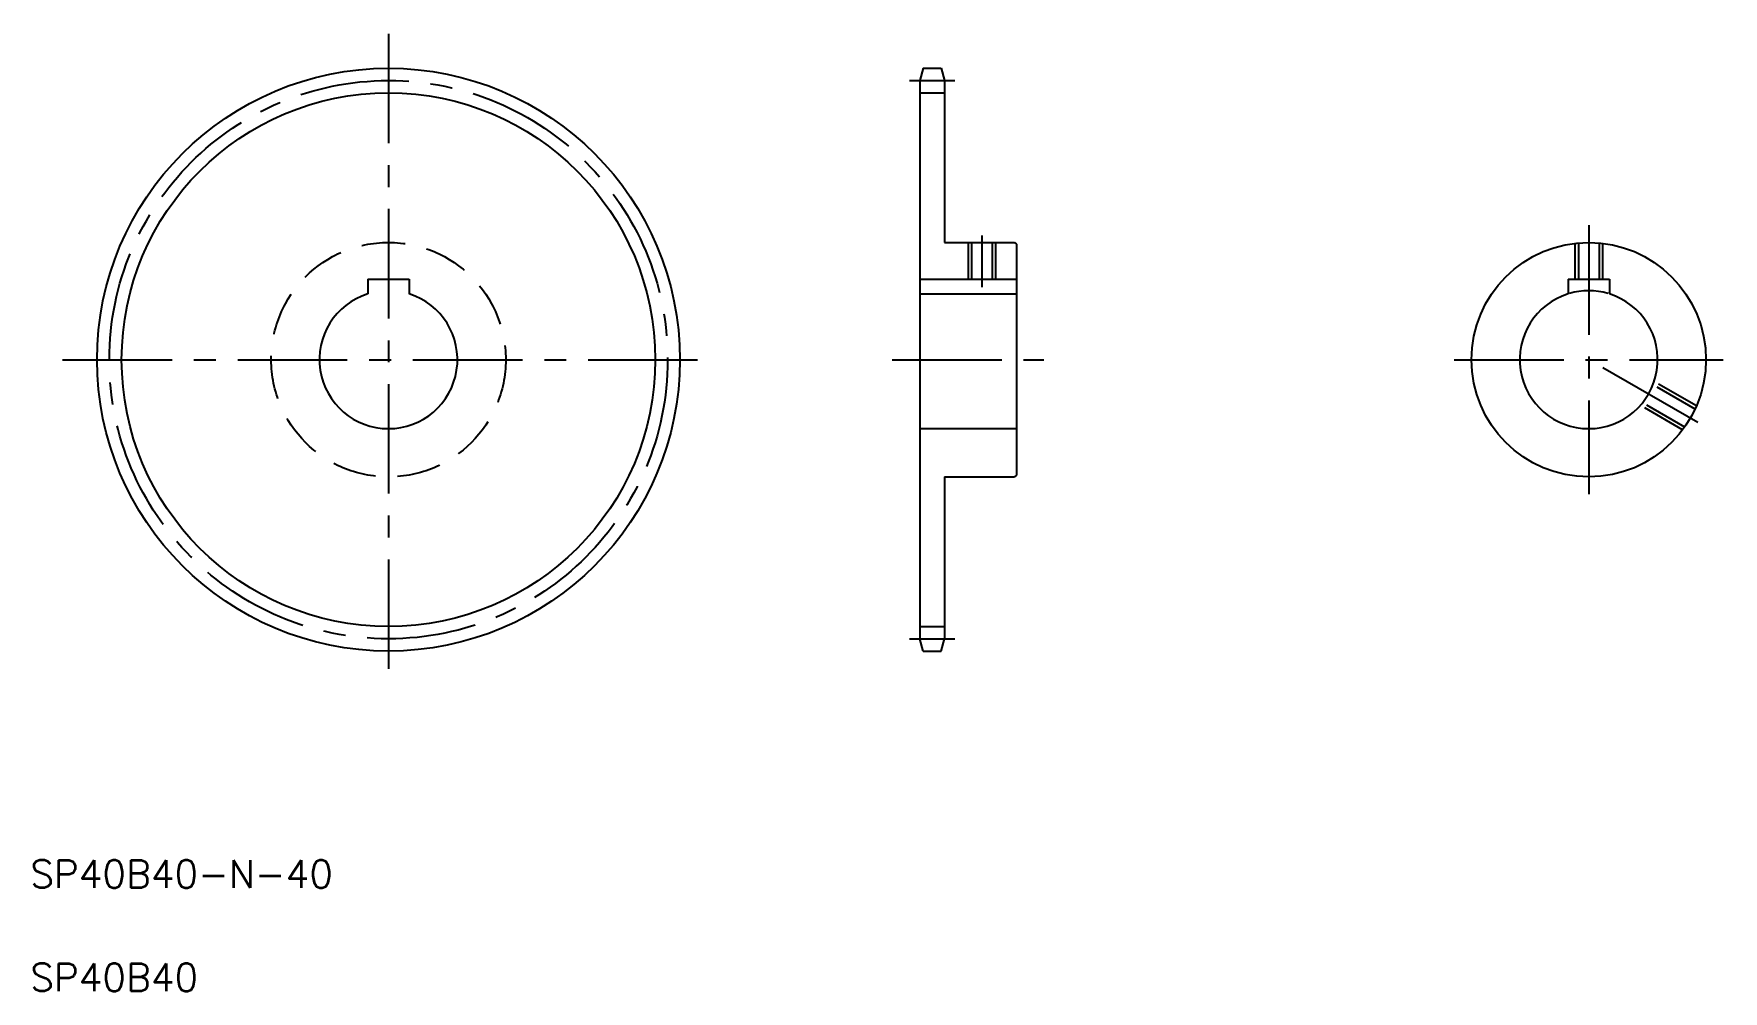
# Model space of a CAD drawing. Extents: x 21 to 511, y 20 to 298.
import ezdxf

# ---------------------------------------------------------------- set-up
doc = ezdxf.new("R2010")
doc.units = 0
doc.linetypes.add('CENTER', pattern=[50.8, 31.75, -6.35, 6.35, -6.35])
doc.linetypes.add('DASHED', pattern=[19.05, 12.7, -6.35])
doc.layers.get('0').update_dxf_attribs({"linetype": 'CONTINUOUS'})
doc.layers.add('CENTER', color=1, linetype='CENTER')
doc.styles.get("Standard").update_dxf_attribs({"font": 'txt', "bigfont": 'BIGFONT'})

msp = doc.modelspace()

# ---------------------------------------------------------------- linework, layer by layer
at = {"color": 7, "linetype": 'CONTINUOUS'}
for p, q in [((278.89, 287.63), (277.94, 284.07)), ((278.89, 287.63), (284.18, 287.63)), ((284.18, 287.63), (285.14, 284.07)), ((277.94, 284.07), (277.94, 122.2)), ((277.94, 280.5), (285.14, 280.5)), ((285.14, 284.07), (285.14, 237.13)), ((285.14, 237.13), (305.44, 237.13)), ((292.94, 237.13), (292.94, 226.43)), ((298.94, 237.13), (298.94, 226.43)), ((305.44, 237.13), (305.94, 236.63)), ((305.94, 236.63), (305.94, 169.63)), ((117.88, 226.43), (129.88, 226.43)), ((117.88, 226.43), (117.88, 222.21)), ((129.88, 226.43), (129.88, 222.21)), ((277.94, 226.43), (305.94, 226.43)), ((465.91, 226.43), (477.91, 226.43)), ((465.91, 226.43), (465.91, 222.21)), ((477.91, 226.43), (477.91, 222.21)), ((277.94, 222.21), (305.94, 222.21)), ((277.94, 183.13), (305.94, 183.13)), ((285.14, 169.13), (305.44, 169.13)), ((285.14, 169.13), (285.14, 122.2)), ((290.21, 169.13), (290.21, 169.13)), ((295.29, 169.13), (295.29, 169.13)), ((305.94, 169.63), (305.44, 169.13)), ((277.94, 125.76), (285.14, 125.76)), ((278.89, 118.63), (277.94, 122.2)), ((278.89, 118.63), (284.18, 118.63)), ((284.18, 118.63), (285.14, 122.2))]:
    msp.add_line(p, q, dxfattribs=at)
at = {"color": 3, "linetype": 'CONTINUOUS'}
for p, q in [((291.94, 237.13), (291.94, 226.43)), ((299.94, 237.13), (299.94, 226.43))]:
    msp.add_line(p, q, dxfattribs=at)
at = {"color": 3, "linetype": 'DASHED'}
for p, q in [((467.91, 236.89), (467.91, 226.43)), ((468.91, 237), (468.91, 226.43)), ((474.91, 237), (474.91, 226.43)), ((475.91, 236.89), (475.91, 226.43)), ((503.15, 189.71), (490.88, 196.8)), ((502.74, 188.79), (490.53, 195.84)), ((499.15, 182.78), (486.88, 189.87)), ((499.74, 183.6), (487.53, 190.65))]:
    msp.add_line(p, q, dxfattribs=at)
at = {"color": 7, "linetype": 'CONTINUOUS'}
for centre, radius in [((123.88, 203.13), 84.5), ((471.91, 203.13), 34)]:
    msp.add_circle(centre, radius, dxfattribs=at)
at = {"color": 3, "linetype": 'CONTINUOUS'}
msp.add_circle((123.88, 203.13), 77.37, dxfattribs=at)
at = {"color": 3, "linetype": 'DASHED'}
msp.add_circle((123.88, 203.13), 34, dxfattribs=at)
at = {"color": 7, "linetype": 'CONTINUOUS'}
for centre in [(123.88, 203.13), (471.91, 203.13)]:
    msp.add_arc(centre, 20, 107.4576, 72.5424, dxfattribs=at)
at = {"color": 3, "linetype": 'CONTINUOUS'}
msp.add_arc((471.91, 203.13), 20, 73.7398, 106.2602, dxfattribs=at)
at = {"layer": 'CENTER', "color": 1, "linetype": 'CENTER'}
for p, q in [((123.88, 297.63), (123.88, 108.63)), ((274.94, 284.07), (288.14, 284.07)), ((471.91, 242.13), (471.91, 164.13)), ((295.94, 239.13), (295.94, 224.12)), ((29.38, 203.13), (218.38, 203.13)), ((269.94, 203.13), (313.94, 203.13)), ((432.91, 203.13), (510.91, 203.13)), ((503.52, 184.88), (471.91, 203.13)), ((274.94, 122.2), (288.14, 122.2))]:
    msp.add_line(p, q, dxfattribs=at)
msp.add_circle((123.88, 203.13), 80.94, dxfattribs=at)

# ---------------------------------------------------------------- texts
at = {"color": 7, "linetype": 'CONTINUOUS'}
for s, p in [('SP40B40-N-40', (20, 50)), ('SP40B40', (20, 20))]:
    msp.add_text(s, height=8, dxfattribs=at).set_placement(p)

doc.saveas('drawing.dxf')
